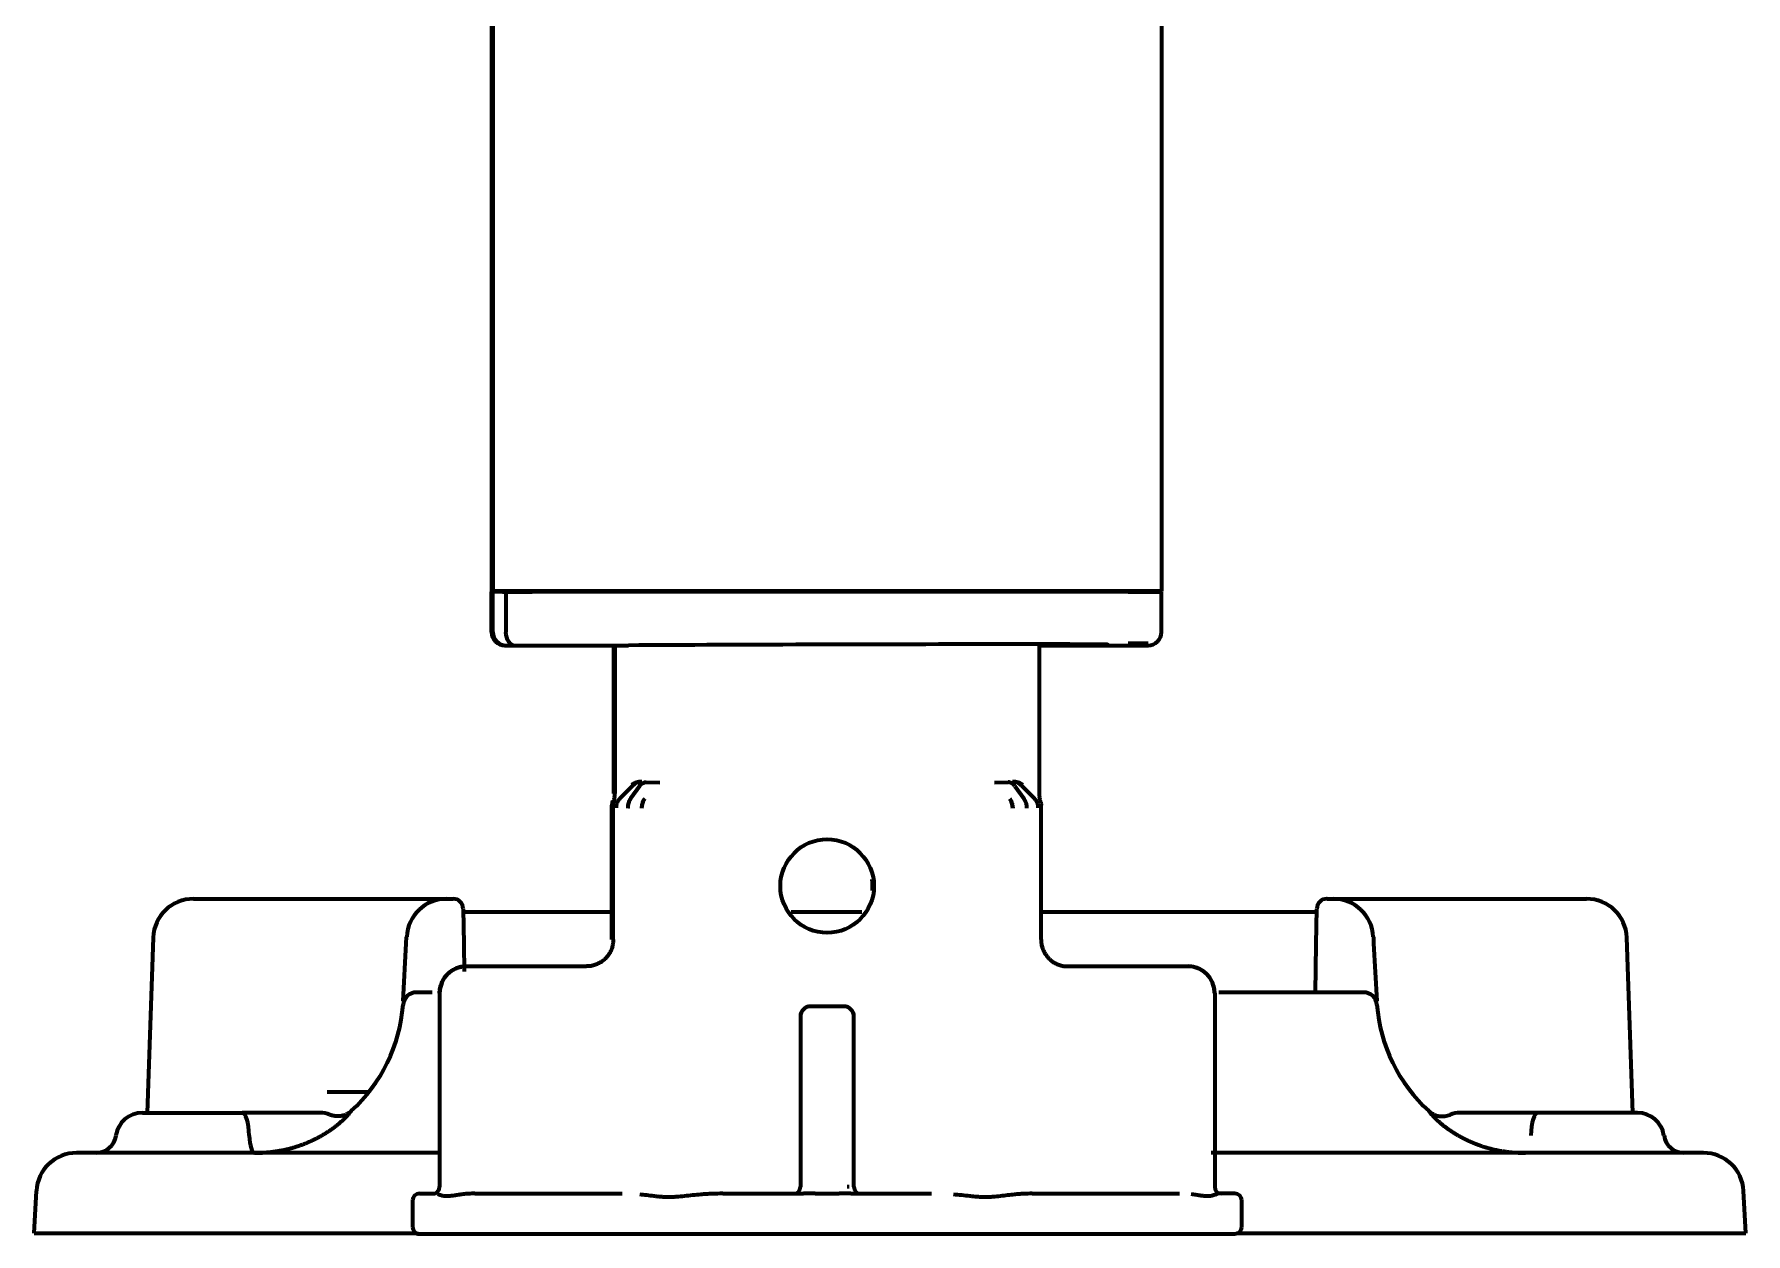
# Model space of a CAD drawing. Header units: inches. Extents: x -2405 to 7588, y 441 to 5654.
# Drawn here: x 7459.9 to 7587.9, y 2256.6 to 2346.3 of the extents above; entities that cross this region are included whole.
import ezdxf

# ---------------------------------------------------------------- set-up
doc = ezdxf.new("R2010")
doc.units = ezdxf.units.IN

msp = doc.modelspace()

# ---------------------------------------------------------------- linework, layer by layer
at = {"linetype": 'Continuous', "lineweight": 70}
for p, q in [((7494.18, 2435.13), (7494.18, 2304.63)), ((7494.08, 2382.13), (7494.08, 2304.58)), ((7544.18, 2381.68), (7544.18, 2304.63)), ((7494.18, 2304.58), (7494.08, 2304.58)), ((7494.08, 2301.58), (7494.08, 2304.58)), ((7495.98, 2304.63), (7494.18, 2304.63)), ((7494.91, 2304.58), (7494.18, 2304.58)), ((7494.18, 2301.58), (7494.18, 2304.58)), ((7494.91, 2304.58), (7495.14, 2304.58)), ((7495.14, 2304.58), (7495.14, 2301.58)), ((7495.36, 2304.58), (7495.14, 2304.58)), ((7495.14, 2304.58), (7495.14, 2301.58)), ((7495.28, 2304.58), (7495.43, 2304.63)), ((7495.36, 2304.58), (7497.13, 2304.58)), ((7542.38, 2304.63), (7495.98, 2304.63)), ((7496.43, 2304.63), (7496.28, 2304.58)), ((7541.68, 2304.58), (7497.13, 2304.58)), ((7497.9, 2304.63), (7497.79, 2304.58)), ((7497.9, 2304.63), (7497.79, 2304.58)), ((7506.71, 2304.58), (7506.56, 2304.63)), ((7521.56, 2304.58), (7521.41, 2304.63)), ((7537.11, 2304.58), (7536.96, 2304.63)), ((7541.68, 2304.58), (7544.18, 2304.58)), ((7544.18, 2304.63), (7542.38, 2304.63)), ((7543.08, 2304.58), (7542.93, 2304.63)), ((7544.08, 2304.63), (7544.08, 2304.58)), ((7544.18, 2301.72), (7544.18, 2304.58)), ((7544.18, 2301.58), (7544.18, 2301.72)), ((7495.51, 2300.58), (7495.74, 2300.58)), ((7495.61, 2300.58), (7495.84, 2300.58)), ((7495.84, 2300.58), (7504.33, 2300.58)), ((7495.84, 2300.58), (7504.33, 2300.58)), ((7503.2, 2300.58), (7503.2, 2289.5)), ((7503.3, 2300.58), (7503.3, 2289.5)), ((7535.05, 2289.5), (7535.05, 2300.67)), ((7535.05, 2300.58), (7542.51, 2300.58)), ((7535.05, 2300.58), (7542.51, 2300.58)), ((7542.52, 2300.58), (7542.75, 2300.58)), ((7504.62, 2290.08), (7503.68, 2289.13)), ((7505.14, 2290.06), (7504.47, 2289.12)), ((7505.64, 2290.36), (7506.67, 2290.34)), ((7531.69, 2290.34), (7532.72, 2290.36)), ((7533.22, 2290.06), (7533.88, 2289.12)), ((7533.74, 2290.08), (7534.68, 2289.13)), ((7504.48, 2289.12), (7504.47, 2289.12)), ((7503.08, 2278.58), (7503.08, 2288.64)), ((7503.18, 2278.58), (7503.18, 2288.64)), ((7535.18, 2278.58), (7535.18, 2288.64)), ((7471.78, 2281.63), (7477.27, 2281.63)), ((7477.27, 2281.63), (7484.73, 2281.63)), ((7484.73, 2281.63), (7490.73, 2281.63)), ((7490.73, 2281.63), (7491.18, 2281.63)), ((7491.18, 2281.63), (7491.21, 2281.63)), ((7556.58, 2281.63), (7556.55, 2281.63)), ((7556.58, 2281.63), (7557.03, 2281.63)), ((7557.03, 2281.63), (7563.03, 2281.63)), ((7563.03, 2281.63), (7570.49, 2281.63)), ((7570.49, 2281.63), (7575.98, 2281.63)), ((7491.96, 2280.89), (7492, 2278.25)), ((7503.08, 2280.63), (7491.96, 2280.63)), ((7521.77, 2280.63), (7516.49, 2280.63)), ((7555.8, 2280.63), (7535.18, 2280.63)), ((7555.76, 2278.25), (7555.8, 2280.89)), ((7468.78, 2278.73), (7468.32, 2265.63)), ((7487.7, 2278.29), (7487.73, 2278.78)), ((7560.03, 2278.78), (7560.05, 2278.29)), ((7579.44, 2265.63), (7578.98, 2278.73)), ((7487.48, 2274), (7487.7, 2278.29)), ((7492, 2278.25), (7492.04, 2276.19)), ((7555.69, 2274.63), (7555.76, 2278.25)), ((7560.05, 2278.29), (7560.28, 2274)), ((7492.19, 2276.58), (7501.18, 2276.58)), ((7537.18, 2276.58), (7546.16, 2276.58)), ((7489.65, 2274.63), (7488.46, 2274.63)), ((7490.19, 2274.58), (7490.19, 2260.08)), ((7548.16, 2274.58), (7548.16, 2260.08)), ((7559.3, 2274.63), (7548.47, 2274.63)), ((7520.43, 2273.58), (7517.93, 2273.58)), ((7517.18, 2272.83), (7517.18, 2260.08)), ((7521.18, 2260.08), (7521.18, 2272.83)), ((7483.88, 2267.18), (7481.78, 2267.18)), ((7484.9, 2267.18), (7483.88, 2267.18)), ((7467.97, 2265.63), (7475.44, 2265.63)), ((7579.78, 2265.63), (7572.32, 2265.63)), ((7490.1, 2262.63), (7463.04, 2262.63)), ((7584.72, 2262.63), (7547.89, 2262.63)), ((7459.88, 2256.63), (7460.04, 2259.78)), ((7488.68, 2259.58), (7489.84, 2259.58)), ((7492.82, 2259.58), (7503.84, 2259.58)), ((7511.38, 2259.58), (7517.4, 2259.58)), ((7518.28, 2259.58), (7520.08, 2259.58)), ((7520.95, 2259.58), (7526.98, 2259.58)), ((7534.52, 2259.58), (7545.54, 2259.58)), ((7549.68, 2259.58), (7548.52, 2259.58)), ((7587.88, 2256.63), (7587.71, 2259.78)), ((7488.18, 2259.08), (7488.18, 2257.08)), ((7550.18, 2257.08), (7550.18, 2259.08)), ((7459.88, 2256.63), (7488.36, 2256.63)), ((7488.58, 2256.58), (7488.68, 2256.58)), ((7488.68, 2256.58), (7549.68, 2256.58)), ((7549.79, 2256.63), (7587.88, 2256.63))]:
    msp.add_line(p, q, dxfattribs=at)
msp.add_circle((7519.18, 2282.58), 3.5, dxfattribs=at)
for centre, radius, start, end in [((7519.08, 2282.58), 3.5, 354.6056, 8.3475), ((7471.78, 2278.63), 3, 90, 178), ((7490.73, 2278.63), 3, 90, 177), ((7491.21, 2280.88), 0.75, 1, 90), ((7556.55, 2280.88), 0.75, 90, 179), ((7557.03, 2278.63), 3, 3, 90), ((7575.98, 2278.63), 3, 2, 90), ((7488.46, 2273.63), 1, 90, 175.5883), ((7559.3, 2273.63), 1, 4.4117, 90), ((7475.5, 2274.63), 12, 312.3399, 355.5883), ((7517.93, 2272.83), 0.75, 90, 180), ((7520.43, 2272.83), 0.75, 0, 90), ((7572.26, 2274.63), 12, 184.4117, 227.6601), ((7467.97, 2263.63), 2, 90, 171.7868), ((7579.78, 2263.63), 2, 8.2132, 90), ((7464.51, 2264.13), 1.5, 270, 351.7868), ((7583.25, 2264.13), 1.5, 188.2132, 270), ((7463.04, 2259.63), 3, 90, 177), ((7584.72, 2259.63), 3, 3, 90), ((7488.68, 2259.08), 0.5, 90, 180), ((7516.68, 2260.08), 0.5, 270, 0), ((7521.68, 2260.08), 0.5, 180, 270), ((7549.68, 2259.08), 0.5, 0, 90), ((7488.68, 2257.08), 0.5, 180, 270), ((7549.68, 2257.08), 0.5, 270, 0), ((7488.58, 2257.08), 0.5, 244.1573, 270)]:
    msp.add_arc(centre, radius, start, end, dxfattribs=at)
for centre, major_axis, ratio, start_param, end_param in [((7495.08, 2301.58), (-1, 0), 0.999995, 0, 1.567711), ((7495.18, 2301.58), (-1, 0), 0.999995, 0, 1.567711), ((7495.84, 2301.58), (0, 1), 0.7071, 1.570796, 3.141593), ((7495.84, 2301.58), (0, 1), 0.7071, 1.570796, 3.141593), ((7543.18, 2301.58), (-1, 0), 0.999995, 1.573882, 3.141593), ((7496.58, 2300.58), (-1.5, 0), 0.003085, 0.00001, 0.785408), ((7496.68, 2300.58), (-1.5, 0), 0.003085, 0.00001, 0.785408), ((7519.18, 2300.58), (21, 0.06), 0.003085, 5.569494, 8.63937), ((7541.68, 2300.72), (1.5, 0), 0.003085, 6.283176, 7.853972), ((7541.68, 2300.58), (1.5, 0), 0.003085, 5.497778, 6.283176), ((7505.33, 2289.37), (-0.707, -0.707), 0.999695, 3.927142, 4.71239), ((7504.97, 2288.41), (-0.017, -1), 0.707053, 3.945502, 4.724738), ((7506.01, 2288.4), (-0.01, -1), 0.707088, 3.940402, 4.719667), ((7532.35, 2288.4), (0.01, -1), 0.707088, 1.564381, 2.342782), ((7492.19, 2274.58), (1.41, 1.41), 0.999695, 0.78555, 2.356042), ((7546.16, 2274.58), (-1.41, 1.41), 0.999695, 3.927143, 5.497635), ((7475.44, 2263.63), (0, -2), 0.263465, 1.714146, 3.141593), ((7481.24, 2263.63), (0, -2), 1, 2.752772, 3.14159), ((7566.52, 2263.63), (0, 2), 1, 0, 0.388814), ((7572.32, 2263.63), (0, -2), 0.263455, 3.141593, 4.569043), ((7476.35, 2264.13), (0, 1.5), 0.263454, 1.714393, 3.141591), ((7489.69, 2260.08), (0, -0.5), 0.999848, 0, 1.570796), ((7548.66, 2260.08), (0, -0.5), 0.999848, 4.712389, 6.283185)]:
    msp.add_ellipse(centre, major_axis=major_axis, ratio=ratio, start_param=start_param, end_param=end_param, dxfattribs=at)
for points, knots in [([(7505.32, 2290.38), (7505.24, 2290.39), (7505.16, 2290.38), (7505.02, 2290.36), (7504.95, 2290.35), (7504.86, 2290.32), (7504.83, 2290.31), (7504.77, 2290.28), (7504.74, 2290.27), (7504.68, 2290.24), (7504.65, 2290.22), (7504.6, 2290.19), (7504.57, 2290.17), (7504.55, 2290.15)], [0, 0, 0, 0, 0.25, 0.25, 0.5, 0.5, 0.625, 0.625, 0.75, 0.75, 0.875, 0.875, 1, 1, 1, 1]), ([(7505.14, 2290.06), (7505.17, 2290.1), (7505.21, 2290.15), (7505.26, 2290.19), (7505.27, 2290.2), (7505.29, 2290.22), (7505.3, 2290.23), (7505.33, 2290.25), (7505.35, 2290.26), (7505.41, 2290.3), (7505.46, 2290.32), (7505.51, 2290.34), (7505.53, 2290.34), (7505.54, 2290.34), (7505.55, 2290.35), (7505.55, 2290.35), (7505.56, 2290.35), (7505.56, 2290.35), (7505.59, 2290.35), (7505.61, 2290.36), (7505.64, 2290.36)], [0, 0, 0, 0, 0.25, 0.25, 0.3125, 0.3125, 0.375, 0.375, 0.5, 0.5, 0.75, 0.75, 0.8125, 0.828125, 0.828125, 0.84375, 0.84375, 0.875, 0.875, 1, 1, 1, 1]), ([(7533.22, 2290.06), (7533.19, 2290.1), (7533.15, 2290.15), (7533.09, 2290.2), (7533.07, 2290.22), (7533.04, 2290.24), (7533.03, 2290.25), (7533.01, 2290.26), (7533, 2290.27), (7532.95, 2290.3), (7532.9, 2290.32), (7532.85, 2290.34), (7532.83, 2290.34), (7532.82, 2290.34), (7532.81, 2290.35), (7532.81, 2290.35), (7532.8, 2290.35), (7532.8, 2290.35), (7532.77, 2290.35), (7532.74, 2290.36), (7532.72, 2290.36)], [0, 0, 0, 0, 0.25, 0.25, 0.375, 0.375, 0.4375, 0.4375, 0.5, 0.5, 0.75, 0.75, 0.8125, 0.828125, 0.828125, 0.84375, 0.84375, 0.875, 0.875, 1, 1, 1, 1]), ([(7533.74, 2290.08), (7533.69, 2290.12), (7533.59, 2290.2), (7533.47, 2290.27), (7533.35, 2290.32), (7533.29, 2290.34), (7533.21, 2290.35), (7533.18, 2290.36), (7533.16, 2290.36), (7533.14, 2290.36), (7533.14, 2290.36), (7533.09, 2290.37), (7533.06, 2290.37), (7533.03, 2290.37)], [0, 0, 0, 0, 0.25, 0.5, 0.5, 0.75, 0.75, 0.8125, 0.84375, 0.84375, 0.875, 0.875, 1, 1, 1, 1]), ([(7533.81, 2290.15), (7533.76, 2290.19), (7533.71, 2290.22), (7533.59, 2290.28), (7533.53, 2290.31), (7533.41, 2290.35), (7533.34, 2290.36), (7533.2, 2290.38), (7533.12, 2290.39), (7533.04, 2290.38)], [0, 0, 0, 0, 0.25, 0.25, 0.5, 0.5, 0.75, 0.75, 1, 1, 1, 1]), ([(7503.12, 2288.92), (7503.12, 2288.92), (7503.12, 2288.92), (7503.11, 2288.9), (7503.1, 2288.85), (7503.09, 2288.78), (7503.08, 2288.71), (7503.08, 2288.66), (7503.08, 2288.64)], [0, 0, 0, 0, 0.000031, 0.000031, 0.250024, 0.500016, 0.750008, 1, 1, 1, 1]), ([(7503.22, 2288.92), (7503.22, 2288.92), (7503.22, 2288.92), (7503.21, 2288.9), (7503.2, 2288.85), (7503.19, 2288.78), (7503.18, 2288.71), (7503.18, 2288.66), (7503.18, 2288.64)], [0, 0, 0, 0, 0.000031, 0.000031, 0.250024, 0.500016, 0.750008, 1, 1, 1, 1]), ([(7503.22, 2288.92), (7503.25, 2289.02), (7503.27, 2289.11), (7503.29, 2289.25), (7503.3, 2289.33), (7503.3, 2289.41), (7503.3, 2289.45), (7503.3, 2289.47), (7503.3, 2289.47), (7503.3, 2289.48), (7503.3, 2289.49), (7503.3, 2289.5)], [0, 0, 0, 0, 0.5, 0.5, 0.75, 0.875, 0.9375, 0.9375, 0.96875, 0.96875, 1, 1, 1, 1]), ([(7503.68, 2289.13), (7503.64, 2289.09), (7503.59, 2289.04), (7503.52, 2288.93), (7503.49, 2288.87), (7503.44, 2288.75), (7503.42, 2288.69), (7503.4, 2288.56), (7503.39, 2288.49), (7503.39, 2288.43)], [0, 0, 0, 0, 0.25, 0.25, 0.5, 0.5, 0.75, 0.75, 1, 1, 1, 1]), ([(7505.51, 2289.1), (7505.51, 2289.1), (7505.51, 2289.1), (7505.49, 2289.08), (7505.46, 2289.03), (7505.42, 2288.95), (7505.38, 2288.86), (7505.35, 2288.78), (7505.33, 2288.68), (7505.31, 2288.59), (7505.3, 2288.49), (7505.3, 2288.43), (7505.3, 2288.4)], [0, 0, 0, 0, 0.00004, 0.00004, 0.125035, 0.25003, 0.375025, 0.50002, 0.625015, 0.75001, 0.875005, 1, 1, 1, 1]), ([(7532.85, 2289.1), (7532.86, 2289.09), (7532.86, 2289.08), (7532.88, 2289.06), (7532.89, 2289.04), (7532.91, 2289), (7532.92, 2288.98), (7532.96, 2288.9), (7532.99, 2288.84), (7533.01, 2288.75), (7533.02, 2288.72), (7533.03, 2288.65), (7533.04, 2288.62), (7533.05, 2288.56), (7533.05, 2288.52), (7533.06, 2288.47), (7533.06, 2288.46), (7533.06, 2288.45), (7533.06, 2288.43), (7533.06, 2288.41), (7533.06, 2288.4)], [0, 0, 0, 0, 0.0625, 0.0625, 0.125, 0.125, 0.25, 0.25, 0.5, 0.5, 0.625, 0.625, 0.75, 0.75, 0.875, 0.90625, 0.921875, 0.921875, 0.9375, 1, 1, 1, 1]), ([(7533.88, 2289.12), (7533.9, 2289.09), (7533.92, 2289.06), (7533.95, 2289.02), (7533.95, 2289), (7533.95, 2289), (7533.96, 2289), (7533.96, 2288.99), (7533.96, 2288.98), (7533.97, 2288.97), (7534, 2288.91), (7534.02, 2288.85), (7534.06, 2288.73), (7534.07, 2288.67), (7534.09, 2288.54), (7534.09, 2288.48), (7534.09, 2288.41)], [0, 0, 0, 0, 0.125, 0.1875, 0.195313, 0.195313, 0.203125, 0.203125, 0.21875, 0.25, 0.25, 0.5, 0.5, 0.75, 0.75, 1, 1, 1, 1]), ([(7534.97, 2288.43), (7534.97, 2288.49), (7534.96, 2288.56), (7534.94, 2288.68), (7534.92, 2288.75), (7534.88, 2288.84), (7534.86, 2288.88), (7534.84, 2288.92), (7534.84, 2288.93), (7534.83, 2288.93), (7534.83, 2288.93), (7534.83, 2288.93), (7534.83, 2288.94), (7534.82, 2288.96), (7534.81, 2288.97), (7534.76, 2289.04), (7534.72, 2289.09), (7534.68, 2289.13)], [0, 0, 0, 0, 0.25, 0.25, 0.5, 0.5, 0.625, 0.65625, 0.660156, 0.660156, 0.664063, 0.664063, 0.671875, 0.6875, 0.75, 0.75, 1, 1, 1, 1]), ([(7535.14, 2288.92), (7535.11, 2289.02), (7535.09, 2289.11), (7535.07, 2289.25), (7535.06, 2289.33), (7535.06, 2289.41), (7535.05, 2289.45), (7535.05, 2289.47), (7535.05, 2289.47), (7535.05, 2289.48), (7535.05, 2289.49), (7535.05, 2289.5)], [0, 0, 0, 0, 0.5, 0.5, 0.75, 0.875, 0.9375, 0.9375, 0.96875, 0.96875, 1, 1, 1, 1]), ([(7535.14, 2288.92), (7535.14, 2288.92), (7535.14, 2288.92), (7535.14, 2288.9), (7535.16, 2288.85), (7535.17, 2288.78), (7535.18, 2288.71), (7535.18, 2288.66), (7535.18, 2288.64)], [0, 0, 0, 0, 0.000031, 0.000031, 0.250024, 0.500016, 0.750008, 1, 1, 1, 1]), ([(7522.64, 2283.1), (7522.64, 2283.09), (7522.66, 2282.99), (7522.67, 2282.82), (7522.68, 2282.66), (7522.68, 2282.58)], [0, 0, 0, 0, 0.091232, 0.545616, 1, 1, 1, 1]), ([(7490.19, 2274.58), (7490.19, 2274.59), (7490.19, 2274.61), (7490.19, 2274.64), (7490.2, 2274.66), (7490.2, 2274.71), (7490.2, 2274.74), (7490.21, 2274.84), (7490.23, 2274.97), (7490.26, 2275.09), (7490.29, 2275.19), (7490.3, 2275.22), (7490.32, 2275.28), (7490.33, 2275.31), (7490.4, 2275.46), (7490.46, 2275.58), (7490.57, 2275.74), (7490.6, 2275.79), (7490.67, 2275.87), (7490.69, 2275.9), (7490.73, 2275.94), (7490.76, 2275.97), (7490.87, 2276.08), (7490.97, 2276.17), (7491.11, 2276.26), (7491.14, 2276.28), (7491.18, 2276.3), (7491.19, 2276.31), (7491.22, 2276.33), (7491.29, 2276.37), (7491.37, 2276.4), (7491.55, 2276.47), (7491.67, 2276.51), (7491.83, 2276.55), (7491.87, 2276.55), (7491.93, 2276.56), (7491.96, 2276.56), (7492.06, 2276.57), (7492.13, 2276.58), (7492.19, 2276.58)], [0, 0, 0, 0, 0.015625, 0.015625, 0.03125, 0.03125, 0.0625, 0.0625, 0.125, 0.1875, 0.1875, 0.21875, 0.21875, 0.25, 0.25, 0.375, 0.375, 0.4375, 0.4375, 0.46875, 0.46875, 0.5, 0.5, 0.625, 0.625, 0.65625, 0.65625, 0.671875, 0.671875, 0.6875, 0.75, 0.75, 0.875, 0.875, 0.90625, 0.90625, 0.9375, 0.9375, 1, 1, 1, 1]), ([(7548.17, 2274.58), (7548.17, 2274.59), (7548.16, 2274.61), (7548.16, 2274.64), (7548.16, 2274.66), (7548.16, 2274.71), (7548.16, 2274.74), (7548.15, 2274.84), (7548.13, 2274.97), (7548.1, 2275.09), (7548.07, 2275.19), (7548.06, 2275.22), (7548.04, 2275.28), (7548.03, 2275.31), (7547.96, 2275.46), (7547.9, 2275.58), (7547.79, 2275.74), (7547.75, 2275.79), (7547.69, 2275.87), (7547.67, 2275.9), (7547.63, 2275.94), (7547.6, 2275.97), (7547.49, 2276.08), (7547.39, 2276.17), (7547.25, 2276.26), (7547.22, 2276.28), (7547.18, 2276.3), (7547.17, 2276.31), (7547.14, 2276.33), (7547.07, 2276.37), (7546.99, 2276.4), (7546.81, 2276.47), (7546.69, 2276.51), (7546.53, 2276.55), (7546.49, 2276.55), (7546.43, 2276.56), (7546.39, 2276.56), (7546.3, 2276.57), (7546.23, 2276.58), (7546.16, 2276.58)], [0, 0, 0, 0, 0.015625, 0.015625, 0.03125, 0.03125, 0.0625, 0.0625, 0.125, 0.1875, 0.1875, 0.21875, 0.21875, 0.25, 0.25, 0.375, 0.375, 0.4375, 0.4375, 0.46875, 0.46875, 0.5, 0.5, 0.625, 0.625, 0.65625, 0.65625, 0.671875, 0.671875, 0.6875, 0.75, 0.75, 0.875, 0.875, 0.90625, 0.90625, 0.9375, 0.9375, 1, 1, 1, 1]), ([(7479.66, 2265.63), (7479.33, 2265.63), (7479, 2265.63), (7478.5, 2265.63), (7478.33, 2265.63), (7477.99, 2265.63), (7477.82, 2265.63), (7477.48, 2265.63), (7477.3, 2265.63), (7477.03, 2265.63), (7476.94, 2265.63), (7476.76, 2265.63), (7476.67, 2265.63), (7476.39, 2265.63), (7476.2, 2265.63), (7475.82, 2265.63), (7475.63, 2265.63), (7475.44, 2265.63)], [0, 0, 0, 0, 0.25, 0.25, 0.375, 0.375, 0.5, 0.5, 0.625, 0.625, 0.6875, 0.6875, 0.75, 0.75, 0.875, 0.875, 1, 1, 1, 1]), ([(7481.24, 2265.63), (7481.24, 2265.63), (7481.23, 2265.63), (7481.2, 2265.63), (7481.18, 2265.63), (7481.11, 2265.63), (7481.07, 2265.63), (7481, 2265.63), (7480.97, 2265.63), (7480.93, 2265.63), (7480.91, 2265.63), (7480.88, 2265.63), (7480.86, 2265.63), (7480.78, 2265.63), (7480.71, 2265.63), (7480.54, 2265.63), (7480.45, 2265.63), (7480.33, 2265.63), (7480.3, 2265.63), (7480.25, 2265.63), (7480.22, 2265.63), (7480.14, 2265.63), (7480.09, 2265.63), (7479.91, 2265.63), (7479.79, 2265.63), (7479.66, 2265.63)], [0, 0, 0, 0, 0.120168, 0.120168, 0.245859, 0.245859, 0.371549, 0.371549, 0.434394, 0.434394, 0.465816, 0.465816, 0.497239, 0.497239, 0.622929, 0.622929, 0.74862, 0.74862, 0.780042, 0.780042, 0.811465, 0.811465, 0.87431, 0.87431, 1, 1, 1, 1]), ([(7482.09, 2264.37), (7482.1, 2264.38), (7482.11, 2264.39), (7482.14, 2264.4), (7482.16, 2264.42), (7482.18, 2264.43), (7482.2, 2264.45), (7482.22, 2264.46), (7482.24, 2264.48), (7482.26, 2264.49), (7482.28, 2264.51), (7482.3, 2264.52), (7482.32, 2264.54), (7482.34, 2264.55), (7482.37, 2264.57), (7482.39, 2264.58), (7482.4, 2264.6), (7482.42, 2264.62), (7482.44, 2264.63), (7482.46, 2264.65), (7482.48, 2264.66), (7482.5, 2264.68), (7482.52, 2264.69), (7482.54, 2264.71), (7482.56, 2264.72), (7482.58, 2264.74), (7482.6, 2264.75), (7482.61, 2264.77), (7482.63, 2264.78), (7482.65, 2264.8), (7482.67, 2264.81), (7482.69, 2264.83), (7482.7, 2264.84), (7482.72, 2264.86), (7482.74, 2264.87), (7482.75, 2264.88), (7482.82, 2264.94), (7482.91, 2265.03), (7483.04, 2265.14), (7483.14, 2265.25), (7483.24, 2265.35), (7483.32, 2265.44), (7483.4, 2265.53), (7483.45, 2265.59), (7483.48, 2265.63), (7483.5, 2265.66), (7483.51, 2265.67), (7483.52, 2265.68), (7483.53, 2265.7), (7483.54, 2265.71), (7483.55, 2265.72), (7483.55, 2265.72), (7483.56, 2265.73), (7483.56, 2265.74), (7483.57, 2265.74), (7483.57, 2265.75), (7483.57, 2265.75), (7483.58, 2265.75), (7483.58, 2265.76), (7483.58, 2265.76), (7483.58, 2265.76), (7483.58, 2265.76)], [0, 0, 0, 0, 0.005981, 0.011979, 0.017993, 0.024024, 0.030072, 0.036136, 0.042216, 0.048312, 0.054424, 0.060552, 0.066696, 0.072855, 0.07903, 0.085221, 0.091427, 0.097648, 0.103885, 0.110137, 0.116404, 0.122686, 0.128984, 0.135296, 0.141623, 0.147964, 0.154321, 0.160692, 0.167078, 0.173478, 0.179893, 0.186322, 0.192766, 0.199223, 0.205695, 0.212182, 0.218682, 0.277307, 0.334296, 0.389687, 0.443531, 0.513013, 0.578894, 0.641314, 0.700366, 0.720227, 0.739948, 0.759533, 0.778983, 0.798302, 0.817491, 0.83655, 0.855481, 0.874285, 0.892964, 0.911522, 0.92996, 0.94828, 0.966483, 0.984571, 1, 1, 1, 1]), ([(7564.18, 2265.76), (7564.23, 2265.71), (7564.29, 2265.66), (7564.42, 2265.58), (7564.48, 2265.54), (7564.61, 2265.48), (7564.68, 2265.45), (7564.83, 2265.41), (7564.9, 2265.39), (7565.04, 2265.37), (7565.11, 2265.37), (7565.25, 2265.37), (7565.32, 2265.37), (7565.45, 2265.39), (7565.52, 2265.4), (7565.64, 2265.44), (7565.7, 2265.46), (7565.76, 2265.48)], [0, 0, 0, 0, 0.125, 0.125, 0.25, 0.25, 0.375, 0.375, 0.5, 0.5, 0.625, 0.625, 0.75, 0.75, 0.875, 0.875, 1, 1, 1, 1]), ([(7564.18, 2265.76), (7564.18, 2265.76), (7564.18, 2265.76), (7564.18, 2265.76), (7564.18, 2265.76), (7564.18, 2265.75), (7564.18, 2265.75), (7564.19, 2265.75), (7564.19, 2265.75), (7564.19, 2265.75), (7564.19, 2265.74), (7564.19, 2265.74), (7564.19, 2265.74), (7564.2, 2265.73), (7564.2, 2265.73), (7564.2, 2265.72), (7564.21, 2265.71), (7564.23, 2265.69), (7564.25, 2265.67), (7564.27, 2265.64), (7564.31, 2265.59), (7564.36, 2265.52), (7564.44, 2265.44), (7564.52, 2265.35), (7564.62, 2265.25), (7564.72, 2265.14), (7564.84, 2265.03), (7564.95, 2264.93), (7565.02, 2264.87), (7565.06, 2264.84), (7565.09, 2264.81), (7565.13, 2264.78), (7565.17, 2264.75), (7565.21, 2264.72), (7565.25, 2264.68), (7565.28, 2264.65), (7565.32, 2264.62), (7565.37, 2264.59), (7565.41, 2264.56), (7565.45, 2264.53), (7565.49, 2264.5), (7565.53, 2264.47), (7565.58, 2264.43), (7565.62, 2264.4), (7565.65, 2264.38), (7565.67, 2264.37)], [0, 0, 0, 0, 0.029105, 0.038847, 0.048609, 0.058391, 0.068194, 0.078018, 0.087864, 0.09773, 0.107619, 0.117529, 0.127462, 0.137417, 0.147396, 0.157398, 0.192275, 0.227923, 0.264352, 0.301579, 0.36045, 0.422688, 0.488383, 0.557676, 0.611378, 0.666619, 0.723453, 0.781915, 0.795247, 0.808519, 0.821731, 0.834881, 0.84797, 0.860996, 0.87396, 0.886861, 0.899697, 0.912469, 0.925176, 0.937816, 0.95039, 0.962897, 0.975334, 0.987703, 1, 1, 1, 1]), ([(7568.1, 2265.63), (7568.07, 2265.63), (7568.04, 2265.63), (7567.97, 2265.63), (7567.88, 2265.63), (7567.79, 2265.63), (7567.62, 2265.63), (7567.51, 2265.63), (7567.36, 2265.63), (7567.31, 2265.63), (7567.25, 2265.63), (7567.22, 2265.63), (7567.18, 2265.63), (7567.07, 2265.63), (7566.98, 2265.63), (7566.88, 2265.63), (7566.85, 2265.63), (7566.8, 2265.63), (7566.79, 2265.63), (7566.76, 2265.63), (7566.75, 2265.63), (7566.69, 2265.63), (7566.65, 2265.63), (7566.58, 2265.63), (7566.56, 2265.63), (7566.53, 2265.63), (7566.52, 2265.63), (7566.52, 2265.63)], [0, 0, 0, 0, 0.031409, 0.031409, 0.062818, 0.125636, 0.125636, 0.251273, 0.251273, 0.314091, 0.314091, 0.3455, 0.3455, 0.376909, 0.502546, 0.502546, 0.565364, 0.565364, 0.596773, 0.596773, 0.628182, 0.628182, 0.753819, 0.753819, 0.879455, 0.879455, 1, 1, 1, 1]), ([(7572.32, 2265.63), (7572.13, 2265.63), (7571.93, 2265.63), (7571.65, 2265.63), (7571.55, 2265.63), (7571.37, 2265.63), (7571.27, 2265.63), (7570.81, 2265.63), (7570.46, 2265.63), (7570.02, 2265.63), (7569.94, 2265.63), (7569.77, 2265.63), (7569.68, 2265.63), (7569.43, 2265.63), (7569.26, 2265.63), (7568.76, 2265.63), (7568.43, 2265.63), (7568.1, 2265.63)], [0, 0, 0, 0, 0.125, 0.125, 0.1875, 0.1875, 0.25, 0.25, 0.5, 0.5, 0.5625, 0.5625, 0.625, 0.625, 0.75, 0.75, 1, 1, 1, 1]), ([(7476.35, 2262.63), (7476.36, 2262.63), (7476.39, 2262.63), (7476.44, 2262.63), (7476.48, 2262.63), (7476.52, 2262.63), (7476.57, 2262.63), (7476.61, 2262.63), (7476.65, 2262.63), (7476.7, 2262.63), (7476.74, 2262.63), (7476.78, 2262.64), (7476.83, 2262.64), (7476.87, 2262.64), (7476.92, 2262.64), (7476.96, 2262.64), (7477, 2262.65), (7477.05, 2262.65), (7477.09, 2262.65), (7477.13, 2262.66), (7477.18, 2262.66), (7477.22, 2262.66), (7477.26, 2262.67), (7477.31, 2262.67), (7477.35, 2262.67), (7477.39, 2262.68), (7477.44, 2262.68), (7477.48, 2262.69), (7477.52, 2262.69), (7477.57, 2262.7), (7477.61, 2262.7), (7477.65, 2262.71), (7477.7, 2262.71), (7477.74, 2262.72), (7477.78, 2262.72), (7477.83, 2262.73), (7477.87, 2262.73), (7477.91, 2262.74), (7477.95, 2262.75), (7478, 2262.75), (7478.04, 2262.76), (7478.08, 2262.77), (7478.12, 2262.77), (7478.17, 2262.78), (7478.21, 2262.79), (7478.25, 2262.8), (7478.29, 2262.8), (7478.34, 2262.81), (7478.38, 2262.82), (7478.42, 2262.83), (7478.46, 2262.84), (7478.51, 2262.84), (7478.55, 2262.85), (7478.59, 2262.86), (7478.63, 2262.87), (7478.67, 2262.88), (7478.71, 2262.89), (7478.76, 2262.9), (7478.8, 2262.91), (7478.84, 2262.92), (7478.88, 2262.93), (7478.92, 2262.94), (7478.96, 2262.95), (7479, 2262.96), (7479.04, 2262.97), (7479.09, 2262.98), (7479.13, 2262.99), (7479.17, 2263), (7479.21, 2263.01), (7479.25, 2263.03), (7479.29, 2263.04), (7479.33, 2263.05), (7479.37, 2263.06), (7479.41, 2263.07), (7479.45, 2263.09), (7479.49, 2263.1), (7479.54, 2263.12), (7479.61, 2263.14), (7479.69, 2263.16), (7479.76, 2263.19), (7479.84, 2263.22), (7479.92, 2263.24), (7480, 2263.27), (7480.07, 2263.3), (7480.15, 2263.33), (7480.23, 2263.36), (7480.3, 2263.39), (7480.38, 2263.43), (7480.45, 2263.46), (7480.53, 2263.49), (7480.61, 2263.53), (7480.68, 2263.56), (7480.75, 2263.6), (7480.83, 2263.63), (7480.9, 2263.67), (7480.98, 2263.7), (7481.05, 2263.74), (7481.12, 2263.78), (7481.19, 2263.82), (7481.27, 2263.86), (7481.34, 2263.9), (7481.41, 2263.94), (7481.48, 2263.98), (7481.55, 2264.02), (7481.62, 2264.06), (7481.69, 2264.11), (7481.76, 2264.15), (7481.83, 2264.19), (7481.89, 2264.24), (7481.96, 2264.28), (7482.03, 2264.33), (7482.07, 2264.36), (7482.09, 2264.37)], [0, 0, 0, 0, 0.006366, 0.012739, 0.019119, 0.025506, 0.031899, 0.0383, 0.044708, 0.051122, 0.057542, 0.06397, 0.070404, 0.076844, 0.083291, 0.089744, 0.096204, 0.10267, 0.109142, 0.115621, 0.122106, 0.128598, 0.135096, 0.1416, 0.14811, 0.154627, 0.16115, 0.167679, 0.174215, 0.180756, 0.187304, 0.193857, 0.200417, 0.206983, 0.213555, 0.220133, 0.226717, 0.233307, 0.239902, 0.246504, 0.253112, 0.259725, 0.266344, 0.272969, 0.2796, 0.286236, 0.292878, 0.299525, 0.306178, 0.312837, 0.319501, 0.326171, 0.332846, 0.339527, 0.346213, 0.352904, 0.359602, 0.366304, 0.373012, 0.379725, 0.386443, 0.393167, 0.399896, 0.40663, 0.413369, 0.420114, 0.426863, 0.433618, 0.440378, 0.447143, 0.453913, 0.460688, 0.467469, 0.474254, 0.481044, 0.487839, 0.494639, 0.508034, 0.521492, 0.535014, 0.5486, 0.562249, 0.575962, 0.589737, 0.603575, 0.617475, 0.631436, 0.64546, 0.659546, 0.673693, 0.687901, 0.70217, 0.7165, 0.73089, 0.74534, 0.75985, 0.774421, 0.78905, 0.80374, 0.818488, 0.833295, 0.84816, 0.863085, 0.878067, 0.893108, 0.908207, 0.923363, 0.938576, 0.953847, 0.969175, 0.984559, 1, 1, 1, 1]), ([(7565.67, 2264.37), (7565.68, 2264.36), (7565.7, 2264.35), (7565.73, 2264.33), (7565.77, 2264.3), (7565.8, 2264.28), (7565.84, 2264.26), (7565.87, 2264.23), (7565.9, 2264.21), (7565.94, 2264.19), (7565.97, 2264.17), (7566.01, 2264.14), (7566.04, 2264.12), (7566.08, 2264.1), (7566.11, 2264.08), (7566.15, 2264.06), (7566.19, 2264.04), (7566.22, 2264.01), (7566.26, 2263.99), (7566.29, 2263.97), (7566.33, 2263.95), (7566.37, 2263.93), (7566.4, 2263.91), (7566.44, 2263.89), (7566.47, 2263.87), (7566.51, 2263.85), (7566.55, 2263.83), (7566.59, 2263.81), (7566.62, 2263.79), (7566.66, 2263.77), (7566.7, 2263.75), (7566.73, 2263.73), (7566.77, 2263.71), (7566.81, 2263.69), (7566.85, 2263.67), (7566.88, 2263.65), (7566.92, 2263.64), (7566.96, 2263.62), (7567, 2263.6), (7567.04, 2263.58), (7567.07, 2263.56), (7567.11, 2263.55), (7567.15, 2263.53), (7567.19, 2263.51), (7567.23, 2263.49), (7567.27, 2263.48), (7567.3, 2263.46), (7567.34, 2263.44), (7567.38, 2263.43), (7567.42, 2263.41), (7567.46, 2263.39), (7567.5, 2263.38), (7567.54, 2263.36), (7567.58, 2263.35), (7567.62, 2263.33), (7567.65, 2263.31), (7567.69, 2263.3), (7567.73, 2263.28), (7567.77, 2263.27), (7567.81, 2263.25), (7567.85, 2263.24), (7567.89, 2263.23), (7567.93, 2263.21), (7567.97, 2263.2), (7568.01, 2263.18), (7568.05, 2263.17), (7568.09, 2263.16), (7568.24, 2263.11), (7568.49, 2263.03), (7568.87, 2262.93), (7569.24, 2262.84), (7569.53, 2262.79), (7569.72, 2262.76), (7569.8, 2262.75), (7569.89, 2262.73), (7569.98, 2262.72), (7570.07, 2262.71), (7570.15, 2262.7), (7570.24, 2262.69), (7570.33, 2262.68), (7570.42, 2262.67), (7570.51, 2262.66), (7570.6, 2262.66), (7570.69, 2262.65), (7570.78, 2262.65), (7570.87, 2262.64), (7570.96, 2262.64), (7571.05, 2262.63), (7571.14, 2262.63), (7571.23, 2262.63), (7571.32, 2262.63), (7571.38, 2262.63), (7571.41, 2262.63)], [0, 0, 0, 0, 0.007905, 0.015796, 0.023671, 0.031531, 0.039376, 0.047206, 0.055021, 0.06282, 0.070604, 0.078373, 0.086127, 0.093865, 0.101588, 0.109296, 0.116988, 0.124665, 0.132326, 0.139972, 0.147602, 0.155217, 0.162816, 0.170399, 0.177967, 0.185518, 0.193055, 0.200575, 0.20808, 0.215569, 0.223043, 0.2305, 0.237942, 0.245367, 0.252777, 0.26017, 0.267548, 0.27491, 0.282255, 0.289584, 0.296897, 0.304194, 0.311475, 0.31874, 0.325988, 0.333221, 0.340437, 0.347636, 0.354819, 0.361986, 0.369136, 0.37627, 0.383387, 0.390488, 0.397572, 0.404639, 0.41169, 0.418724, 0.425741, 0.432742, 0.439726, 0.446693, 0.453644, 0.460577, 0.467494, 0.474394, 0.481276, 0.488142, 0.550495, 0.612099, 0.672931, 0.732973, 0.746426, 0.759869, 0.773302, 0.786725, 0.800139, 0.813542, 0.826934, 0.840316, 0.853687, 0.867047, 0.880396, 0.893734, 0.907061, 0.920376, 0.93368, 0.946971, 0.960249, 0.973514, 0.986764, 1, 1, 1, 1]), ([(7491.95, 2259.53), (7491.89, 2259.53), (7491.83, 2259.52), (7491.71, 2259.5), (7491.66, 2259.49), (7491.49, 2259.47), (7491.38, 2259.45), (7491.18, 2259.42), (7491.09, 2259.41), (7490.95, 2259.39), (7490.91, 2259.39), (7490.82, 2259.39), (7490.74, 2259.38), (7490.66, 2259.39), (7490.59, 2259.39), (7490.55, 2259.39), (7490.49, 2259.4), (7490.45, 2259.41), (7490.39, 2259.42), (7490.36, 2259.43), (7490.27, 2259.45), (7490.22, 2259.47), (7490.13, 2259.5), (7490.09, 2259.52), (7490.06, 2259.53)], [0, 0, 0, 0, 0.0625, 0.0625, 0.125, 0.125, 0.25, 0.25, 0.375, 0.375, 0.4375, 0.4375, 0.5, 0.5625, 0.5625, 0.625, 0.625, 0.6875, 0.6875, 0.75, 0.75, 0.875, 0.875, 1, 1, 1, 1]), ([(7492.82, 2259.58), (7492.67, 2259.58), (7492.52, 2259.58), (7492.31, 2259.56), (7492.24, 2259.56), (7492.09, 2259.55), (7492.02, 2259.54), (7491.95, 2259.53)], [0, 0, 0, 0, 0.5, 0.5, 0.75, 0.75, 1, 1, 1, 1]), ([(7509.73, 2259.51), (7509.53, 2259.5), (7509.32, 2259.48), (7508.92, 2259.43), (7508.72, 2259.41), (7508.32, 2259.37), (7508.12, 2259.35), (7507.87, 2259.33), (7507.82, 2259.33), (7507.73, 2259.32), (7507.68, 2259.32), (7507.53, 2259.32), (7507.34, 2259.31), (7507.15, 2259.32), (7506.96, 2259.32), (7506.86, 2259.33), (7506.68, 2259.34), (7506.58, 2259.35), (7506.45, 2259.36), (7506.4, 2259.37), (7506.31, 2259.38), (7506.26, 2259.38), (7506.04, 2259.41), (7505.86, 2259.43), (7505.51, 2259.48), (7505.34, 2259.5), (7505.17, 2259.51)], [0, 0, 0, 0, 0.125, 0.125, 0.25, 0.25, 0.375, 0.375, 0.40625, 0.40625, 0.4375, 0.4375, 0.5, 0.5625, 0.5625, 0.625, 0.625, 0.6875, 0.6875, 0.71875, 0.71875, 0.75, 0.75, 0.875, 0.875, 1, 1, 1, 1]), ([(7511.38, 2259.58), (7511.11, 2259.58), (7510.83, 2259.57), (7510.42, 2259.56), (7510.28, 2259.55), (7510.01, 2259.54), (7509.87, 2259.53), (7509.73, 2259.51)], [0, 0, 0, 0, 0.5, 0.5, 0.75, 0.75, 1, 1, 1, 1]), ([(7533.19, 2259.51), (7533.02, 2259.5), (7532.85, 2259.48), (7532.5, 2259.43), (7532.32, 2259.41), (7531.96, 2259.37), (7531.78, 2259.35), (7531.54, 2259.33), (7531.5, 2259.33), (7531.4, 2259.32), (7531.35, 2259.32), (7531.21, 2259.32), (7531.02, 2259.31), (7530.83, 2259.32), (7530.63, 2259.32), (7530.54, 2259.33), (7530.34, 2259.34), (7530.24, 2259.35), (7530.09, 2259.36), (7530.04, 2259.37), (7529.94, 2259.38), (7529.89, 2259.38), (7529.64, 2259.41), (7529.44, 2259.43), (7529.04, 2259.48), (7528.83, 2259.5), (7528.63, 2259.51)], [0, 0, 0, 0, 0.125, 0.125, 0.25, 0.25, 0.375, 0.375, 0.40625, 0.40625, 0.4375, 0.4375, 0.5, 0.5625, 0.5625, 0.625, 0.625, 0.6875, 0.6875, 0.71875, 0.71875, 0.75, 0.75, 0.875, 0.875, 1, 1, 1, 1]), ([(7534.52, 2259.58), (7534.3, 2259.58), (7534.08, 2259.57), (7533.74, 2259.56), (7533.63, 2259.55), (7533.41, 2259.54), (7533.3, 2259.53), (7533.19, 2259.51)], [0, 0, 0, 0, 0.5, 0.5, 0.75, 0.75, 1, 1, 1, 1]), ([(7548.3, 2259.53), (7548.28, 2259.53), (7548.26, 2259.52), (7548.22, 2259.5), (7548.2, 2259.49), (7548.14, 2259.47), (7548.08, 2259.45), (7547.97, 2259.42), (7547.91, 2259.41), (7547.8, 2259.39), (7547.77, 2259.39), (7547.69, 2259.39), (7547.62, 2259.38), (7547.53, 2259.39), (7547.45, 2259.39), (7547.41, 2259.39), (7547.32, 2259.4), (7547.27, 2259.41), (7547.17, 2259.42), (7547.12, 2259.43), (7546.97, 2259.45), (7546.87, 2259.47), (7546.65, 2259.5), (7546.53, 2259.52), (7546.41, 2259.53)], [0, 0, 0, 0, 0.0625, 0.0625, 0.125, 0.125, 0.25, 0.25, 0.375, 0.375, 0.4375, 0.4375, 0.5, 0.5625, 0.5625, 0.625, 0.625, 0.6875, 0.6875, 0.75, 0.75, 0.875, 0.875, 1, 1, 1, 1]), ([(7548.52, 2259.58), (7548.49, 2259.58), (7548.45, 2259.58), (7548.4, 2259.56), (7548.38, 2259.56), (7548.34, 2259.55), (7548.32, 2259.54), (7548.3, 2259.53)], [0, 0, 0, 0, 0.5, 0.5, 0.75, 0.75, 1, 1, 1, 1])]:
    msp.add_open_spline(points, degree=3, knots=knots, dxfattribs=at)
for points in [[(7504.47, 2289.12), (7504.46, 2289.09), (7504.43, 2289.04), (7504.38, 2288.97), (7504.35, 2288.88), (7504.32, 2288.79), (7504.3, 2288.7), (7504.28, 2288.61), (7504.27, 2288.51), (7504.26, 2288.45), (7504.26, 2288.41)], [(7503.18, 2278.58), (7503.18, 2278.52), (7503.17, 2278.41), (7503.15, 2278.25), (7503.12, 2278.09), (7503.07, 2277.93), (7503.01, 2277.77), (7502.94, 2277.62), (7502.86, 2277.48), (7502.76, 2277.35), (7502.65, 2277.22), (7502.54, 2277.1), (7502.41, 2277), (7502.27, 2276.9), (7502.13, 2276.82), (7501.98, 2276.74), (7501.83, 2276.68), (7501.67, 2276.64), (7501.51, 2276.6), (7501.34, 2276.58), (7501.23, 2276.58), (7501.18, 2276.58)], [(7535.18, 2278.58), (7535.18, 2278.52), (7535.18, 2278.41), (7535.2, 2278.25), (7535.24, 2278.09), (7535.29, 2277.93), (7535.35, 2277.77), (7535.42, 2277.62), (7535.5, 2277.48), (7535.6, 2277.35), (7535.71, 2277.22), (7535.82, 2277.1), (7535.95, 2277), (7536.08, 2276.9), (7536.23, 2276.82), (7536.37, 2276.74), (7536.53, 2276.68), (7536.69, 2276.64), (7536.85, 2276.6), (7537.01, 2276.58), (7537.12, 2276.58), (7537.18, 2276.58)], [(7517.68, 2259.58), (7517.65, 2259.58), (7517.59, 2259.58), (7517.5, 2259.58), (7517.44, 2259.58), (7517.4, 2259.58)], [(7518.28, 2259.58), (7518.08, 2259.58), (7517.88, 2259.58), (7517.68, 2259.58)], [(7520.68, 2259.58), (7520.48, 2259.58), (7520.28, 2259.58), (7520.08, 2259.58)], [(7520.82, 2260.08), (7520.8, 2260.08), (7520.77, 2260.08), (7520.73, 2260.08), (7520.7, 2260.08), (7520.68, 2260.08)], [(7520.95, 2259.58), (7520.93, 2259.58), (7520.87, 2259.58), (7520.77, 2259.58), (7520.71, 2259.58), (7520.68, 2259.58)]]:
    msp.add_open_spline(points, degree=3, dxfattribs=at)
msp.add_rational_spline([(7483.58, 2265.76), (7483.12, 2265.34), (7482.53, 2265.26), (7482, 2265.48)], [1.01799767584, 0.964926598344, 1.02922647856, 1.21089731649], degree=3, dxfattribs=at)

doc.saveas('drawing.dxf')
